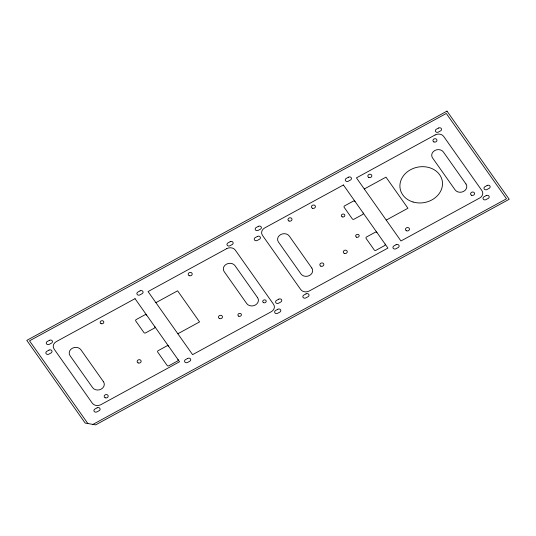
<?xml version="1.0" encoding="UTF-8"?>
<svg xmlns="http://www.w3.org/2000/svg" width="536" height="536" viewBox="0 0 536 536"><rect width="100%" height="100%" fill="white"/><g stroke="black" fill="none" stroke-linecap="round" stroke-linejoin="round"><path stroke-width="0.8" d="M155.896 302.666L177.604 290.82L199.553 321.928L177.845 333.767M364.279 188.98L385.987 177.141L407.936 208.249L386.228 220.088M92.936 424.405L506.48 198.796L446.28 113.478L29.52 340.836L87.864 423.527M385.116 244.081A1.26 1.059 -10.8 0 1 384.66 245.562L375.977 250.299A1.26 1.059 -10.8 0 1 374.269 249.997L366.115 238.446A1.26 1.059 -10.8 0 1 366.57 236.966L375.254 232.229A1.26 1.059 -10.8 0 1 376.969 232.524M177.992 359.535A1.26 1.059 -10.8 0 1 177.537 361.016L168.853 365.753A1.26 1.059 -10.8 0 1 167.138 365.458L157.731 352.125A1.26 1.059 -10.8 0 1 158.194 350.645L166.87 345.908A1.26 1.059 -10.8 0 1 168.585 346.209M146.636 315.101A1.26 1.059 -10.8 0 0 144.928 314.806L136.245 319.543A1.26 1.059 -10.8 0 0 135.782 321.024L143.936 332.575A1.26 1.059 -10.8 0 0 145.651 332.869L154.334 328.132A1.26 1.059 -10.8 0 0 154.79 326.652M355.02 201.422A1.26 1.059 -10.8 0 0 353.304 201.121L344.621 205.858A1.26 1.059 -10.8 0 0 344.166 207.338L352.32 218.896A1.26 1.059 -10.8 0 0 354.028 219.19L362.711 214.454A1.26 1.059 -10.8 0 0 363.167 212.973M447.004 111.126L26.8 340.367L85.144 423.051L95.649 424.874L509.2 199.265L447.004 111.126M49.439 340.313L47.269 341.492A2.017 1.695 -10.8 0 0 46.532 343.864A2.017 1.695 -10.8 0 0 49.272 344.34L51.443 343.154A2.017 1.695 -10.8 0 0 52.18 340.782A2.017 1.695 -10.8 0 0 49.439 340.313M140.064 290.874L137.893 292.053A2.017 1.695 -10.8 0 0 137.156 294.425A2.017 1.695 -10.8 0 0 139.896 294.901L142.067 293.715A2.017 1.695 -10.8 0 0 142.804 291.343A2.017 1.695 -10.8 0 0 140.064 290.874M230.145 241.729L227.974 242.915A2.017 1.695 -10.8 0 0 227.237 245.28A2.017 1.695 -10.8 0 0 229.978 245.756L232.148 244.57A2.017 1.695 -10.8 0 0 232.885 242.205A2.017 1.695 -10.8 0 0 230.145 241.729M258.359 226.333L256.188 227.519A2.017 1.695 -10.8 0 0 255.458 229.89A2.017 1.695 -10.8 0 0 258.198 230.359L260.369 229.18A2.017 1.695 -10.8 0 0 261.099 226.808A2.017 1.695 -10.8 0 0 258.359 226.333M348.44 177.188L346.269 178.374A2.017 1.695 -10.8 0 0 345.539 180.746A2.017 1.695 -10.8 0 0 348.279 181.222L350.45 180.036A2.017 1.695 -10.8 0 0 351.18 177.664A2.017 1.695 -10.8 0 0 348.44 177.188M438.522 128.05L436.351 129.23A2.017 1.695 -10.8 0 0 435.621 131.601A2.017 1.695 -10.8 0 0 438.361 132.077L440.532 130.891A2.017 1.695 -10.8 0 0 441.262 128.519A2.017 1.695 -10.8 0 0 438.522 128.05M135.039 298.659L56.347 341.586A6.298 5.3 -10.8 0 0 54.062 348.99L92.313 403.199A6.298 5.3 -10.8 0 0 100.875 404.687L179.56 361.76L135.039 298.659M226.748 248.63L148.057 291.557L192.585 354.651L271.27 311.731A6.298 5.3 -10.8 0 0 273.561 304.321L235.304 250.111A6.298 5.3 -10.8 0 0 226.748 248.63M343.415 184.98L264.73 227.907A6.298 5.3 -10.8 0 0 262.439 235.311L300.696 289.52A6.298 5.3 -10.8 0 0 309.252 291.008L387.943 248.081L343.415 184.98M435.125 134.945L356.44 177.872L400.962 240.972L479.653 198.045A6.298 5.3 -10.8 0 0 481.938 190.642L443.687 136.432A6.298 5.3 -10.8 0 0 435.125 134.945M49.017 350.115L46.853 351.301A2.017 1.695 -10.8 0 0 46.116 353.666A2.017 1.695 -10.8 0 0 48.856 354.142L51.027 352.956A2.017 1.695 -10.8 0 0 51.758 350.591A2.017 1.695 -10.8 0 0 49.017 350.115M257.401 236.436L255.23 237.615A2.017 1.695 -10.8 0 0 254.5 239.987A2.017 1.695 -10.8 0 0 257.24 240.463L259.411 239.277A2.017 1.695 -10.8 0 0 260.141 236.905A2.017 1.695 -10.8 0 0 257.401 236.436M278.76 299.168L276.589 300.354A2.017 1.695 -10.8 0 0 275.859 302.726A2.017 1.695 -10.8 0 0 278.599 303.202L280.77 302.016A2.017 1.695 -10.8 0 0 281.5 299.644A2.017 1.695 -10.8 0 0 278.76 299.168M487.144 185.49L484.973 186.675A2.017 1.695 -10.8 0 0 484.243 189.047A2.017 1.695 -10.8 0 0 486.983 189.516L489.147 188.337A2.017 1.695 -10.8 0 0 489.884 185.965A2.017 1.695 -10.8 0 0 487.144 185.49M97.096 407.856L94.926 409.035A2.017 1.695 -10.8 0 0 94.195 411.407A2.017 1.695 -10.8 0 0 96.936 411.883L99.106 410.697A2.017 1.695 -10.8 0 0 99.837 408.325A2.017 1.695 -10.8 0 0 97.096 407.856M187.721 358.417L185.55 359.596A2.017 1.695 -10.8 0 0 184.82 361.968A2.017 1.695 -10.8 0 0 187.56 362.443L189.731 361.257A2.017 1.695 -10.8 0 0 190.461 358.885A2.017 1.695 -10.8 0 0 187.721 358.417M277.802 309.272L275.631 310.458A2.017 1.695 -10.8 0 0 274.901 312.823A2.017 1.695 -10.8 0 0 277.641 313.299L279.812 312.113A2.017 1.695 -10.8 0 0 280.542 309.748A2.017 1.695 -10.8 0 0 277.802 309.272M306.023 293.875L303.852 295.061A2.017 1.695 -10.8 0 0 303.115 297.433A2.017 1.695 -10.8 0 0 305.855 297.902L308.026 296.723A2.017 1.695 -10.8 0 0 308.763 294.351A2.017 1.695 -10.8 0 0 306.023 293.875M396.104 244.731L393.933 245.917A2.017 1.695 -10.8 0 0 393.196 248.289A2.017 1.695 -10.8 0 0 395.937 248.764L398.107 247.578A2.017 1.695 -10.8 0 0 398.844 245.207A2.017 1.695 -10.8 0 0 396.104 244.731M486.185 195.593L484.015 196.772A2.017 1.695 -10.8 0 0 483.278 199.144A2.017 1.695 -10.8 0 0 486.018 199.62L488.189 198.434A2.017 1.695 -10.8 0 0 488.926 196.062A2.017 1.695 -10.8 0 0 486.185 195.593M465.965 183.975L443.386 151.983A6.298 5.3 -10.8 0 0 434.823 150.495A6.298 5.3 -10.8 0 0 432.532 157.899L455.111 189.898A6.298 5.3 -10.8 0 0 463.673 191.379A6.298 5.3 -10.8 0 0 465.965 183.975M311.845 268.054L289.273 236.054A6.298 5.3 -10.8 0 0 280.71 234.574A6.298 5.3 -10.8 0 0 278.419 241.977L300.998 273.97A6.298 5.3 -10.8 0 0 309.553 275.457A6.298 5.3 -10.8 0 0 311.845 268.054M257.582 297.654L235.003 265.662A6.298 5.3 -10.8 0 0 226.447 264.181A6.298 5.3 -10.8 0 0 224.155 271.585L246.728 303.577A6.298 5.3 -10.8 0 0 255.29 305.058A6.298 5.3 -10.8 0 0 257.582 297.654M103.468 381.733L80.889 349.74A6.298 5.3 -10.8 0 0 72.327 348.253A6.298 5.3 -10.8 0 0 70.035 355.656L92.614 387.655A6.298 5.3 -10.8 0 0 101.177 389.136A6.298 5.3 -10.8 0 0 103.468 381.733M189.201 275.658A2.017 1.695 -10.8 0 0 192.21 274.017A2.017 1.695 -10.8 0 0 189.201 272.703A2.017 1.695 -10.8 0 0 189.201 275.658M219.465 318.545A2.017 1.695 -10.8 0 0 222.474 316.903A2.017 1.695 -10.8 0 0 219.465 315.59A2.017 1.695 -10.8 0 0 219.465 318.545M263.591 302.679A1.762 1.487 -10.8 0 0 266.225 301.245A1.762 1.487 -10.8 0 0 263.591 300.093A1.762 1.487 -10.8 0 0 263.591 302.679M238.781 316.213A1.762 1.487 -10.8 0 0 241.414 314.779A1.762 1.487 -10.8 0 0 238.781 313.627A1.762 1.487 -10.8 0 0 238.781 316.213M433.952 141.933A2.017 1.695 -10.8 0 0 436.961 140.291A2.017 1.695 -10.8 0 0 433.952 138.978A2.017 1.695 -10.8 0 0 433.952 141.933M368.835 177.456A2.017 1.695 -10.8 0 0 371.843 175.815A2.017 1.695 -10.8 0 0 368.835 174.501A2.017 1.695 -10.8 0 0 368.835 177.456M406.462 230.781A2.017 1.695 -10.8 0 0 409.471 229.14A2.017 1.695 -10.8 0 0 406.462 227.827A2.017 1.695 -10.8 0 0 406.462 230.781M471.58 195.251A2.017 1.695 -10.8 0 0 474.588 193.617A2.017 1.695 -10.8 0 0 471.58 192.303A2.017 1.695 -10.8 0 0 471.58 195.251M413.062 202.005A21.42 18.023 -10.8 0 0 442.334 181.309A21.42 18.023 -10.8 0 0 408.231 171.158A21.42 18.023 -10.8 0 0 413.062 202.005M138.147 362.912A2.017 1.695 -10.8 0 0 141.156 361.271A2.017 1.695 -10.8 0 0 138.147 359.958A2.017 1.695 -10.8 0 0 138.147 362.912M101.076 323.65A1.843 1.548 -10.8 0 0 103.823 322.149A1.843 1.548 -10.8 0 0 101.076 320.95A1.843 1.548 -10.8 0 0 101.076 323.65M105.19 397.779A2.017 1.695 -10.8 0 0 108.198 396.138A2.017 1.695 -10.8 0 0 105.19 394.824A2.017 1.695 -10.8 0 0 105.19 397.779M312.421 208.236A2.017 1.695 -10.8 0 0 315.429 206.595A2.017 1.695 -10.8 0 0 312.421 205.281A2.017 1.695 -10.8 0 0 312.421 208.236M344.28 253.381A2.017 1.695 -10.8 0 0 347.281 251.739A2.017 1.695 -10.8 0 0 344.273 250.426A2.017 1.695 -10.8 0 0 344.28 253.381M320.843 266.164A2.017 1.695 -10.8 0 0 323.851 264.523A2.017 1.695 -10.8 0 0 320.843 263.21A2.017 1.695 -10.8 0 0 320.843 266.164M288.984 221.013A2.017 1.695 -10.8 0 0 291.993 219.378A2.017 1.695 -10.8 0 0 288.984 218.065A2.017 1.695 -10.8 0 0 288.984 221.013M356.547 237.173A1.762 1.487 -10.8 0 0 359.18 235.74A1.762 1.487 -10.8 0 0 356.547 234.587A1.762 1.487 -10.8 0 0 356.547 237.173M342.209 216.859A1.762 1.487 -10.8 0 0 344.842 215.418A1.762 1.487 -10.8 0 0 342.209 214.273A1.762 1.487 -10.8 0 0 342.209 216.859"/></g></svg>
